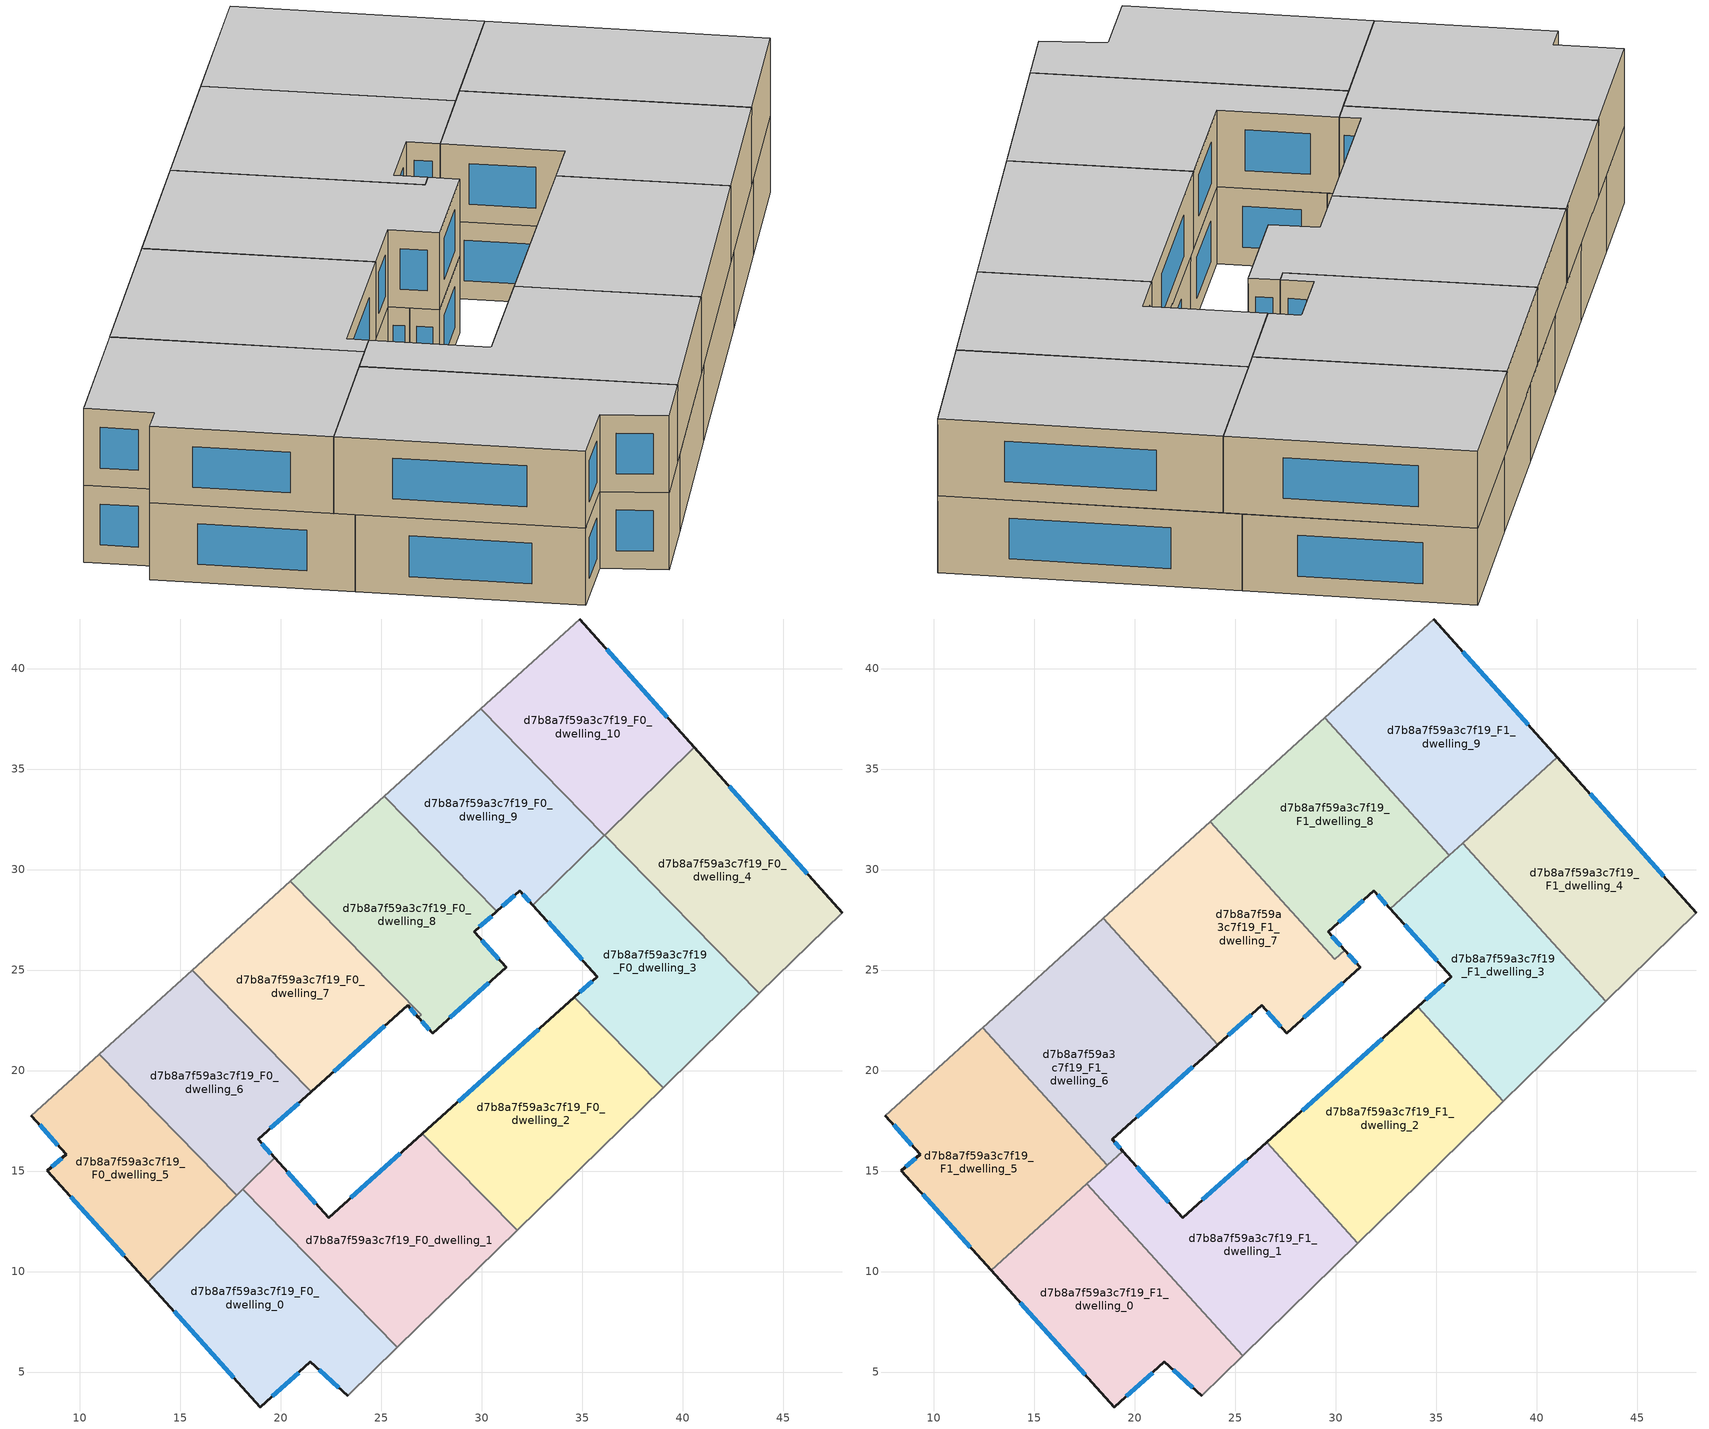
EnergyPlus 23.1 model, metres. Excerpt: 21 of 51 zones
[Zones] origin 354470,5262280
d7b8a7f59a3c7f19_F0_dwelling_0
 floor ground (EU_floor_Construction): 18.1,14.09 25.8,6.23 23.33,3.82 21.48,5.5 18.98,3.26 13.38,9.48 z0
 wall outside (EU_wall_Construction): 13.38,9.48 18.98,3.26 21.48,5.5 23.33,3.82 z0:3
 wall to d7b8a7f59a3c7f19_F0_dwelling_1 (EU_wall_Construction): 25.8,6.23 18.1,14.09 z0:3
 wall adiabatic (EU_wall_Construction): 23.33,3.82 25.8,6.23 z0:3
 wall to d7b8a7f59a3c7f19_F0_dwelling_5 (EU_wall_Construction): 17.81,13.81 13.38,9.48 z0:3
 wall to d7b8a7f59a3c7f19_F0_dwelling_6 (EU_wall_Construction): 18.1,14.09 17.81,13.81 z0:3
 window (EU_Window_Construction): 21.92,5.11 22.9,4.22 / 19.57,3.79 20.9,4.98 / 14.7,8.02 17.67,4.72 z0.7:2.3
d7b8a7f59a3c7f19_F0_dwelling_1
 floor ground (EU_floor_Construction): 27.05,16.87 31.76,12.05 25.8,6.23 18.1,14.09 19.7,15.66 22.38,12.69 z0
 wall outside (EU_wall_Construction): 27.05,16.87 22.38,12.69 19.7,15.66 z0:3
 wall to d7b8a7f59a3c7f19_F0_dwelling_2 (EU_wall_Construction): 31.76,12.05 27.05,16.87 z0:3
 wall adiabatic (EU_wall_Construction): 25.8,6.23 31.76,12.05 z0:3
 wall to d7b8a7f59a3c7f19_F0_dwelling_6 (EU_wall_Construction): 19.7,15.66 18.1,14.09 z0:3
 window (EU_Window_Construction): 21.75,13.38 20.33,14.96 / 25.95,15.89 23.48,13.67 z0.7:2.3
 ceiling adiabatic (EU_roof_Construction): 31.1,11.41 26.56,16.43 22.38,12.69 19.7,15.66 18.1,14.09 25.8,6.23 z3
d7b8a7f59a3c7f19_F0_dwelling_10
 floor ground (EU_floor_Construction): 34.88,42.47 40.58,36.09 36.1,31.7 29.94,37.99 z0
 wall outside (EU_wall_Construction): 40.58,36.09 34.88,42.47 z0:3
 wall to d7b8a7f59a3c7f19_F0_dwelling_9 (EU_wall_Construction): 29.94,37.99 36.1,31.7 z0:3
 wall adiabatic (EU_wall_Construction): 34.88,42.47 29.94,37.99 z0:3
 wall to d7b8a7f59a3c7f19_F0_dwelling_4 (EU_wall_Construction): 36.11,31.71 40.58,36.09 z0:3
 wall to d7b8a7f59a3c7f19_F0_dwelling_3 (EU_wall_Construction): 36.1,31.7 36.11,31.71 z0:3
 window (EU_Window_Construction): 39.24,37.58 36.22,40.97 z0.7:2.3
 ceiling adiabatic (EU_roof_Construction): 40.58,36.09 34.88,42.47 29.94,37.99 36.1,31.7 z3
d7b8a7f59a3c7f19_F0_dwelling_2
 floor ground (EU_floor_Construction): 34.62,23.65 39.02,19.15 31.76,12.05 27.05,16.87 z0
 wall outside (EU_wall_Construction): 34.62,23.65 27.05,16.87 z0:3
 wall to d7b8a7f59a3c7f19_F0_dwelling_3 (EU_wall_Construction): 39.02,19.15 34.62,23.65 z0:3
 wall adiabatic (EU_wall_Construction): 31.76,12.05 39.02,19.15 z0:3
 window (EU_Window_Construction): 32.84,22.06 28.83,18.46 z0.7:2.3
d7b8a7f59a3c7f19_F0_dwelling_3
 floor ground (EU_floor_Construction): 36.11,31.71 43.82,23.83 39.02,19.15 34.62,23.65 35.76,24.67 32.55,28.23 z0
 wall outside (EU_wall_Construction): 32.55,28.23 35.76,24.67 34.62,23.65 z0:3
 wall to d7b8a7f59a3c7f19_F0_dwelling_4 (EU_wall_Construction): 43.82,23.83 36.11,31.71 z0:3
 wall adiabatic (EU_wall_Construction): 39.02,19.15 43.82,23.83 z0:3
 wall to d7b8a7f59a3c7f19_F0_dwelling_9 (EU_wall_Construction): 36.1,31.7 32.55,28.23 z0:3
 window (EU_Window_Construction): 35.49,24.43 34.88,23.89 / 33.3,27.39 35,25.51 z0.7:2.3
 ceiling adiabatic (EU_roof_Construction): 36.42,31.4 36.11,31.71 32.55,28.23 32.72,28.04 z3
d7b8a7f59a3c7f19_F0_dwelling_4
 floor ground (EU_floor_Construction): 40.58,36.09 47.93,27.85 43.82,23.83 36.11,31.71 z0
 wall outside (EU_wall_Construction): 47.93,27.85 40.58,36.09 z0:3
 wall adiabatic (EU_wall_Construction): 43.82,23.83 47.93,27.85 z0:3
 window (EU_Window_Construction): 46.2,29.79 42.3,34.15 z0.7:2.3
 ceiling adiabatic (EU_roof_Construction): 47.93,27.85 41.03,35.58 36.42,31.4 43.82,23.83 z3; 41.03,35.58 40.58,36.09 36.11,31.71 36.42,31.4 z3
d7b8a7f59a3c7f19_F0_dwelling_5
 floor ground (EU_floor_Construction): 10.97,20.8 17.81,13.81 13.38,9.48 8.4,15.01 9.32,15.83 7.6,17.75 z0
 wall outside (EU_wall_Construction): 7.6,17.75 9.32,15.83 8.4,15.01 13.38,9.48 z0:3
 wall to d7b8a7f59a3c7f19_F0_dwelling_6 (EU_wall_Construction): 17.81,13.81 10.97,20.8 z0:3
 wall adiabatic (EU_wall_Construction): 10.97,20.8 7.6,17.75 z0:3
 window (EU_Window_Construction): 9.57,13.71 12.21,10.78 / 9.1,15.64 8.61,15.21 / 8,17.3 8.92,16.28 z0.7:2.3
d7b8a7f59a3c7f19_F0_dwelling_6
 floor ground (EU_floor_Construction): 15.59,24.99 21.51,18.94 18.87,16.58 19.7,15.66 17.81,13.81 10.97,20.8 z0
 wall outside (EU_wall_Construction): 19.7,15.66 18.87,16.58 21.51,18.94 z0:3
 wall adiabatic (EU_wall_Construction): 15.59,24.99 10.97,20.8 z0:3
 wall to d7b8a7f59a3c7f19_F0_dwelling_7 (EU_wall_Construction): 21.51,18.94 15.59,24.99 z0:3
 window (EU_Window_Construction): 19.51,15.87 19.07,16.36 / 19.49,17.13 20.89,18.38 z0.7:2.3
d7b8a7f59a3c7f19_F0_dwelling_7
 floor ground (EU_floor_Construction): 26.31,23.24 21.51,18.94 15.59,24.99 20.48,29.42 26.98,22.78 26.84,22.65 z0
 wall outside (EU_wall_Construction): 21.51,18.94 26.31,23.24 26.84,22.65 z0:3
 wall adiabatic (EU_wall_Construction): 20.48,29.42 15.59,24.99 z0:3
 wall to d7b8a7f59a3c7f19_F0_dwelling_8 (EU_wall_Construction): 26.84,22.65 26.98,22.78 20.48,29.42 z0:3
 window (EU_Window_Construction): 26.43,23.1 26.72,22.79 / 22.64,19.95 25.18,22.23 z0.7:2.3
d7b8a7f59a3c7f19_F0_dwelling_8
 floor ground (EU_floor_Construction): 30.76,27.93 29.62,26.91 31.22,25.13 27.56,21.85 26.84,22.65 26.98,22.78 20.48,29.42 25.16,33.65 z0
 wall outside (EU_wall_Construction): 26.84,22.65 27.56,21.85 31.22,25.13 29.62,26.91 30.76,27.93 z0:3
 wall adiabatic (EU_wall_Construction): 25.16,33.65 20.48,29.42 z0:3
 wall to d7b8a7f59a3c7f19_F0_dwelling_9 (EU_wall_Construction): 30.76,27.93 25.16,33.65 z0:3
 window (EU_Window_Construction): 29.89,27.15 30.49,27.69 / 30.84,25.55 29.99,26.49 / 28.42,22.62 30.36,24.36 / 27.01,22.46 27.39,22.04 z0.7:2.3
d7b8a7f59a3c7f19_F0_dwelling_9
 floor ground (EU_floor_Construction): 29.94,37.99 36.1,31.7 32.55,28.23 31.9,28.95 30.76,27.93 25.16,33.65 z0
 wall outside (EU_wall_Construction): 30.76,27.93 31.9,28.95 32.55,28.23 z0:3
 wall adiabatic (EU_wall_Construction): 29.94,37.99 25.16,33.65 z0:3
 window (EU_Window_Construction): 32.05,28.78 32.4,28.4 / 31.03,28.17 31.63,28.71 z0.7:2.3
d7b8a7f59a3c7f19_F1_dwelling_0
 floor to d7b8a7f59a3c7f19_F0_dwelling_0 (EU_floor_Construction): 17.98,13.98 25.37,5.82 23.33,3.82 21.48,5.5 18.98,3.26 13.38,9.48 z3
 floor to d7b8a7f59a3c7f19_F0_dwelling_5 (EU_floor_Construction): 17.43,14.2 17.81,13.81 13.38,9.48 12.86,10.06 z3
 floor to d7b8a7f59a3c7f19_F0_dwelling_6 (EU_floor_Construction): 17.62,14.37 17.98,13.98 17.81,13.81 17.43,14.2 z3
 wall outside (EU_wall_Construction): 12.86,10.06 18.98,3.26 21.48,5.5 23.33,3.82 z3:6
 wall to d7b8a7f59a3c7f19_F1_dwelling_1 (EU_wall_Construction): 25.37,5.82 17.62,14.37 z3:6
 wall adiabatic (EU_wall_Construction): 23.33,3.82 25.37,5.82 z3:6
 wall to d7b8a7f59a3c7f19_F1_dwelling_5 (EU_wall_Construction): 17.62,14.37 12.86,10.06 z3:6
 window (EU_Window_Construction): 21.92,5.11 22.9,4.22 / 19.57,3.79 20.9,4.98 / 14.3,8.46 17.55,4.86 z3.7:5.3
 ceiling to d7b8a7f59a3c7f19_F2_dwelling_0 (EU_floor_Construction): 23.33,3.82 25.37,5.82 17.62,14.37 12.86,10.06 18.98,3.26 21.48,5.5 z6
d7b8a7f59a3c7f19_F1_dwelling_1
 floor to d7b8a7f59a3c7f19_F0_dwelling_0 (EU_floor_Construction): 18.1,14.09 25.8,6.23 25.37,5.82 17.98,13.98 z3
 floor to d7b8a7f59a3c7f19_F0_dwelling_6 (EU_floor_Construction): 19.4,15.98 19.7,15.66 17.98,13.98 17.62,14.37 18.53,15.19 18.64,15.29 z3
 floor adiabatic (EU_floor_Construction): 26.56,16.43 31.1,11.41 25.8,6.23 18.1,14.09 19.7,15.66 19.4,15.98 18.64,15.29 18.53,15.19 17.62,14.37 19.41,15.99 22.38,12.69 z3
 wall outside (EU_wall_Construction): 26.56,16.43 22.38,12.69 19.41,15.99 z3:6
 wall to d7b8a7f59a3c7f19_F1_dwelling_2 (EU_wall_Construction): 31.1,11.41 26.56,16.43 z3:6
 wall adiabatic (EU_wall_Construction): 25.37,5.82 31.1,11.41 z3:6
 wall to d7b8a7f59a3c7f19_F1_dwelling_6 (EU_wall_Construction): 19.41,15.99 18.64,15.29 z3:6
 wall to d7b8a7f59a3c7f19_F1_dwelling_5 (EU_wall_Construction): 18.64,15.29 18.53,15.19 17.62,14.37 z3:6
 window (EU_Window_Construction): 21.68,13.46 20.1,15.21 / 25.58,15.55 23.36,13.56 z3.7:5.3
 ceiling to d7b8a7f59a3c7f19_F2_dwelling_1 (EU_floor_Construction): 31.1,11.41 26.56,16.43 22.38,12.69 19.41,15.99 17.62,14.37 25.37,5.82 z6
d7b8a7f59a3c7f19_F1_dwelling_2
 floor to d7b8a7f59a3c7f19_F0_dwelling_2 (EU_floor_Construction): 34.08,23.17 38.34,18.48 31.76,12.05 27.05,16.87 z3
 floor to d7b8a7f59a3c7f19_F0_dwelling_1 (EU_floor_Construction): 27.05,16.87 31.76,12.05 31.1,11.41 26.56,16.43 z3
 wall outside (EU_wall_Construction): 34.08,23.17 26.56,16.43 z3:6
 wall to d7b8a7f59a3c7f19_F1_dwelling_3 (EU_wall_Construction): 38.34,18.48 34.08,23.17 z3:6
 wall adiabatic (EU_wall_Construction): 31.1,11.41 38.34,18.48 z3:6
 window (EU_Window_Construction): 32.32,21.59 28.33,18.01 z3.7:5.3
 ceiling to d7b8a7f59a3c7f19_F2_dwelling_2 (EU_floor_Construction): 38.34,18.48 34.08,23.17 26.56,16.43 31.1,11.41 z6
d7b8a7f59a3c7f19_F1_dwelling_3
 floor to d7b8a7f59a3c7f19_F0_dwelling_3 (EU_floor_Construction): 36.32,31.31 43.43,23.46 39.02,19.15 34.62,23.65 35.76,24.67 32.72,28.04 z3
 floor to d7b8a7f59a3c7f19_F0_dwelling_2 (EU_floor_Construction): 34.62,23.65 39.02,19.15 38.34,18.48 34.08,23.17 z3
 wall outside (EU_wall_Construction): 32.72,28.04 35.76,24.67 34.08,23.17 z3:6
 wall to d7b8a7f59a3c7f19_F1_dwelling_4 (EU_wall_Construction): 43.43,23.46 36.32,31.31 z3:6
 wall adiabatic (EU_wall_Construction): 38.34,18.48 43.43,23.46 z3:6
 wall to d7b8a7f59a3c7f19_F1_dwelling_8 (EU_wall_Construction): 35.65,30.71 32.72,28.04 z3:6
 wall to d7b8a7f59a3c7f19_F1_dwelling_9 (EU_wall_Construction): 36.32,31.31 35.65,30.71 z3:6
 window (EU_Window_Construction): 35.36,24.32 34.48,23.53 / 33.43,27.25 35.04,25.47 z3.7:5.3
 ceiling to d7b8a7f59a3c7f19_F2_dwelling_3 (EU_floor_Construction): 43.43,23.46 36.32,31.31 32.72,28.04 35.76,24.67 34.08,23.17 38.34,18.48 z6
d7b8a7f59a3c7f19_F1_dwelling_4
 floor to d7b8a7f59a3c7f19_F0_dwelling_3 (EU_floor_Construction): 36.42,31.4 43.82,23.83 43.43,23.46 36.32,31.31 z3
 floor adiabatic (EU_floor_Construction): 41.03,35.58 47.93,27.85 43.43,23.46 43.82,23.83 36.42,31.4 z3
 wall outside (EU_wall_Construction): 47.93,27.85 41.03,35.58 z3:6
 wall adiabatic (EU_wall_Construction): 43.43,23.46 47.93,27.85 z3:6
 wall to d7b8a7f59a3c7f19_F1_dwelling_9 (EU_wall_Construction): 41.03,35.58 36.32,31.31 z3:6
 window (EU_Window_Construction): 46.31,29.67 42.65,33.76 z3.7:5.3
 ceiling to d7b8a7f59a3c7f19_F2_dwelling_4 (EU_floor_Construction): 47.93,27.85 41.03,35.58 36.32,31.31 43.43,23.46 z6
d7b8a7f59a3c7f19_F1_dwelling_5
 floor to d7b8a7f59a3c7f19_F0_dwelling_5 (EU_floor_Construction): 10.97,20.8 17.43,14.2 12.86,10.06 8.4,15.01 9.32,15.83 7.6,17.75 z3
 floor to d7b8a7f59a3c7f19_F0_dwelling_6 (EU_floor_Construction): 12.44,22.13 18.64,15.29 18.53,15.19 17.43,14.2 10.97,20.8 z3
 wall outside (EU_wall_Construction): 7.6,17.75 9.32,15.83 8.4,15.01 12.86,10.06 z3:6
 wall to d7b8a7f59a3c7f19_F1_dwelling_6 (EU_wall_Construction): 18.64,15.29 12.44,22.13 z3:6
 wall adiabatic (EU_wall_Construction): 12.44,22.13 12.33,22.03 7.6,17.75 z3:6
 window (EU_Window_Construction): 9.44,13.85 11.81,11.22 / 9.1,15.64 8.61,15.21 / 8,17.3 8.92,16.28 z3.7:5.3
 ceiling to d7b8a7f59a3c7f19_F2_dwelling_5 (EU_floor_Construction): 18.53,15.19 18.64,15.29 12.44,22.13 12.33,22.03 7.6,17.75 9.32,15.83 8.4,15.01 12.86,10.06 z6
d7b8a7f59a3c7f19_F1_dwelling_6
 floor to d7b8a7f59a3c7f19_F0_dwelling_6 (EU_floor_Construction): 15.59,24.99 21.51,18.94 18.87,16.58 19.4,15.98 18.64,15.29 12.44,22.13 z3
 floor to d7b8a7f59a3c7f19_F0_dwelling_7 (EU_floor_Construction): 18.44,27.57 24.13,21.29 21.51,18.94 15.59,24.99 18.18,27.33 z3
 wall outside (EU_wall_Construction): 19.41,15.99 18.87,16.58 24.14,21.29 z3:6
 wall adiabatic (EU_wall_Construction): 18.44,27.57 18.15,27.3 12.44,22.13 z3:6
 wall to d7b8a7f59a3c7f19_F1_dwelling_7 (EU_wall_Construction): 24.14,21.29 18.44,27.57 z3:6
 window (EU_Window_Construction): 20.11,17.68 22.9,20.19 / 19.28,16.12 19,16.44 z3.7:5.3
 ceiling to d7b8a7f59a3c7f19_F2_dwelling_6 (EU_floor_Construction): 19.41,15.99 18.87,16.58 24.14,21.29 18.44,27.57 18.15,27.3 12.44,22.13 18.64,15.29 z6
d7b8a7f59a3c7f19_F1_dwelling_7
 floor to d7b8a7f59a3c7f19_F0_dwelling_7 (EU_floor_Construction): 26.31,23.24 24.13,21.29 18.44,27.57 20.48,29.42 26.98,22.78 26.84,22.65 z3
 floor to d7b8a7f59a3c7f19_F0_dwelling_8 (EU_floor_Construction): 30.45,25.99 31.22,25.13 27.56,21.85 26.84,22.65 26.98,22.78 20.48,29.42 23.75,32.38 29.95,25.54 z3
 wall outside (EU_wall_Construction): 24.14,21.29 26.31,23.24 27.56,21.85 31.22,25.13 30.45,25.99 z3:6
 wall to d7b8a7f59a3c7f19_F1_dwelling_8 (EU_wall_Construction): 30.45,25.99 29.95,25.54 23.75,32.38 z3:6
 wall adiabatic (EU_wall_Construction): 23.75,32.38 18.44,27.57 z3:6
 window (EU_Window_Construction): 31.04,25.33 30.63,25.79 / 28.42,22.62 30.36,24.36 / 26.6,22.92 27.27,22.18 / 24.65,21.75 25.8,22.78 z3.7:5.3
 ceiling to d7b8a7f59a3c7f19_F2_dwelling_7 (EU_floor_Construction): 27.56,21.85 31.22,25.13 30.45,25.99 29.95,25.54 23.75,32.38 18.44,27.57 24.14,21.29 26.31,23.24 z6
d7b8a7f59a3c7f19_F1_dwelling_8
 floor to d7b8a7f59a3c7f19_F0_dwelling_9 (EU_floor_Construction): 29.45,37.55 35.38,31 32.55,28.23 31.9,28.95 30.76,27.93 25.16,33.65 z3
 floor to d7b8a7f59a3c7f19_F0_dwelling_8 (EU_floor_Construction): 25.16,33.65 30.76,27.93 29.62,26.91 30.45,25.99 29.95,25.54 23.75,32.38 z3
 floor adiabatic (EU_floor_Construction): 35.38,31 35.65,30.71 32.72,28.04 32.55,28.23 z3
 wall outside (EU_wall_Construction): 30.45,25.99 29.62,26.91 31.9,28.95 32.72,28.04 z3:6
 wall adiabatic (EU_wall_Construction): 29.45,37.55 23.75,32.38 z3:6
 wall to d7b8a7f59a3c7f19_F1_dwelling_9 (EU_wall_Construction): 35.65,30.71 29.45,37.55 z3:6
 window (EU_Window_Construction): 32.09,28.74 32.53,28.26 / 30.15,27.39 31.36,28.47 / 30.25,26.2 29.81,26.69 z3.7:5.3
 ceiling to d7b8a7f59a3c7f19_F2_dwelling_8 (EU_floor_Construction): 32.72,28.04 35.65,30.71 29.45,37.55 23.75,32.38 29.95,25.54 30.45,25.99 29.62,26.91 31.9,28.95 z6
d7b8a7f59a3c7f19_F1_dwelling_9
 floor to d7b8a7f59a3c7f19_F0_dwelling_9 (EU_floor_Construction): 29.94,37.99 36.1,31.7 35.38,31 29.45,37.55 z3
 floor adiabatic (EU_floor_Construction): 34.88,42.47 41.03,35.58 35.65,30.71 35.38,31 36.1,31.7 29.94,37.99 29.45,37.55 z3
 wall outside (EU_wall_Construction): 41.03,35.58 34.88,42.47 z3:6
 wall adiabatic (EU_wall_Construction): 34.88,42.47 29.45,37.55 z3:6
 window (EU_Window_Construction): 39.59,37.2 36.33,40.85 z3.7:5.3
 ceiling to d7b8a7f59a3c7f19_F2_dwelling_9 (EU_floor_Construction): 41.03,35.58 34.88,42.47 29.45,37.55 35.65,30.71 z6
[Building]
EU S2 Campaign: North Axis=0; Terrain=City; Solar Distribution=FullExterior
[Site:Location]
Budapest.Ferenc.Liszt.Intl.AP: Latitude=47.437; Longitude=19.256; Time Zone=1; Elevation=185
[SizingPeriod:WeatherFileDays]
AnnualSizingPeriod: Begin Month=1; Begin Day of Month=1; End Month=12; End Day of Month=31; Day of Week for Start Day=Monday; Use Weather File Daylight Saving Period=No; Use Weather File Rain and Snow Indicators=No
[MATERIAL]
EU_InternalMass_Material: Roughness=MediumRough; Thickness=0.1; Conductivity=1; Density=1800; Specific Heat=900; Thermal Absorptance=0.9; Solar Absorptance=0.7; Visible Absorptance=0.7
[MATERIAL:NOMASS] Roughness=MediumRough; Thermal Absorptance=0.9; Solar Absorptance=0.7; Visible Absorptance=0.7
Name | Thermal Resistance
EU_wall_NoMass | 0.832559
EU_roof_NoMass | 1.39638
EU_floor_NoMass | 0.872794
[WINDOWMATERIAL:SIMPLEGLAZINGSYSTEM]
EU_Window_SimpleGlazing: UFactor=2.79869; Solar Heat Gain Coefficient=0.75; Visible Transmittance=0.75
[CONSTRUCTION]
EU_wall_Construction: EU_wall_NoMass
EU_roof_Construction: EU_roof_NoMass
EU_floor_Construction: EU_floor_NoMass
EU_Window_Construction: EU_Window_SimpleGlazing
EU_InternalMass_Construction: EU_InternalMass_Material
[ZONE] Type=1; Multiplier=1; Ceiling Height=autocalculate; Floor Area=autocalculate; Part of Total Floor Area=Yes
Name | Volume
d7b8a7f59a3c7f19_F0_dwelling_0 | 198.471
d7b8a7f59a3c7f19_F1_dwelling_0 | 198.589
d7b8a7f59a3c7f19_F0_dwelling_1 | 198.469
d7b8a7f59a3c7f19_F1_dwelling_1 | 198.599
d7b8a7f59a3c7f19_F0_dwelling_10 | 168.271
d7b8a7f59a3c7f19_F0_dwelling_2 | 198.484
d7b8a7f59a3c7f19_F1_dwelling_2 | 198.583
d7b8a7f59a3c7f19_F0_dwelling_3 | 198.463
d7b8a7f59a3c7f19_F1_dwelling_3 | 198.595
d7b8a7f59a3c7f19_F0_dwelling_4 | 198.465
d7b8a7f59a3c7f19_F1_dwelling_4 | 198.567
d7b8a7f59a3c7f19_F0_dwelling_5 | 168.282
d7b8a7f59a3c7f19_F1_dwelling_5 | 206.115
d7b8a7f59a3c7f19_F0_dwelling_6 | 168.302
d7b8a7f59a3c7f19_F1_dwelling_6 | 207.95
d7b8a7f59a3c7f19_F0_dwelling_7 | 168.283
d7b8a7f59a3c7f19_F1_dwelling_7 | 208.559
d7b8a7f59a3c7f19_F0_dwelling_8 | 185.635
d7b8a7f59a3c7f19_F1_dwelling_8 | 201.931
d7b8a7f59a3c7f19_F0_dwelling_9 | 168.274
d7b8a7f59a3c7f19_F1_dwelling_9 | 201.951
[INTERNALMASS] Construction=EU_InternalMass_Construction
Name | Zone or ZoneList | Surface Area
d7b8a7f59a3c7f19_F0_dwelling_0_EU_InternalMass | d7b8a7f59a3c7f19_F0_dwelling_0 | 66.1569
d7b8a7f59a3c7f19_F0_dwelling_1_EU_InternalMass | d7b8a7f59a3c7f19_F0_dwelling_1 | 66.1559
d7b8a7f59a3c7f19_F0_dwelling_2_EU_InternalMass | d7b8a7f59a3c7f19_F0_dwelling_2 | 66.1612
d7b8a7f59a3c7f19_F0_dwelling_3_EU_InternalMass | d7b8a7f59a3c7f19_F0_dwelling_3 | 66.1543
d7b8a7f59a3c7f19_F0_dwelling_4_EU_InternalMass | d7b8a7f59a3c7f19_F0_dwelling_4 | 66.1547
d7b8a7f59a3c7f19_F0_dwelling_5_EU_InternalMass | d7b8a7f59a3c7f19_F0_dwelling_5 | 56.0937
d7b8a7f59a3c7f19_F0_dwelling_6_EU_InternalMass | d7b8a7f59a3c7f19_F0_dwelling_6 | 56.1005
d7b8a7f59a3c7f19_F0_dwelling_7_EU_InternalMass | d7b8a7f59a3c7f19_F0_dwelling_7 | 56.0944
d7b8a7f59a3c7f19_F0_dwelling_8_EU_InternalMass | d7b8a7f59a3c7f19_F0_dwelling_8 | 61.8784
d7b8a7f59a3c7f19_F0_dwelling_9_EU_InternalMass | d7b8a7f59a3c7f19_F0_dwelling_9 | 56.0915
d7b8a7f59a3c7f19_F0_dwelling_10_EU_InternalMass | d7b8a7f59a3c7f19_F0_dwelling_10 | 56.09
d7b8a7f59a3c7f19_F1_dwelling_0_EU_InternalMass | d7b8a7f59a3c7f19_F1_dwelling_0 | 66.196
d7b8a7f59a3c7f19_F1_dwelling_1_EU_InternalMass | d7b8a7f59a3c7f19_F1_dwelling_1 | 66.2
d7b8a7f59a3c7f19_F1_dwelling_2_EU_InternalMass | d7b8a7f59a3c7f19_F1_dwelling_2 | 66.1943
d7b8a7f59a3c7f19_F1_dwelling_3_EU_InternalMass | d7b8a7f59a3c7f19_F1_dwelling_3 | 66.1986
d7b8a7f59a3c7f19_F1_dwelling_4_EU_InternalMass | d7b8a7f59a3c7f19_F1_dwelling_4 | 66.189
d7b8a7f59a3c7f19_F1_dwelling_5_EU_InternalMass | d7b8a7f59a3c7f19_F1_dwelling_5 | 68.7009
d7b8a7f59a3c7f19_F1_dwelling_6_EU_InternalMass | d7b8a7f59a3c7f19_F1_dwelling_6 | 69.3216
d7b8a7f59a3c7f19_F1_dwelling_7_EU_InternalMass | d7b8a7f59a3c7f19_F1_dwelling_7 | 69.5239
d7b8a7f59a3c7f19_F1_dwelling_8_EU_InternalMass | d7b8a7f59a3c7f19_F1_dwelling_8 | 67.3101
d7b8a7f59a3c7f19_F1_dwelling_9_EU_InternalMass | d7b8a7f59a3c7f19_F1_dwelling_9 | 67.3168
[OTHEREQUIPMENT] Fuel Type=Electricity; Design Level Calculation Method=Watts/Area; Power per Zone Floor Area=1; Fraction Latent=0; Fraction Radiant=0; Fraction Lost=0; Carbon Dioxide Generation Rate=0; EndUse Subcategory=EU_Step8_InternalGains
Name | Zone or ZoneList or Space or SpaceList | Schedule
EU_Step8_InternalGain_d7b8a7f59a3c7f19_F0_dwelling_0_f000 | d7b8a7f59a3c7f19_F0_dwelling_0 | EU_Step8_GainSchedule_d7b8a7f59a3c7f19_F0_dwelling_0_f000
EU_Step8_InternalGain_d7b8a7f59a3c7f19_F0_dwelling_1_f000 | d7b8a7f59a3c7f19_F0_dwelling_1 | EU_Step8_GainSchedule_d7b8a7f59a3c7f19_F0_dwelling_1_f000
EU_Step8_InternalGain_d7b8a7f59a3c7f19_F0_dwelling_2_f000 | d7b8a7f59a3c7f19_F0_dwelling_2 | EU_Step8_GainSchedule_d7b8a7f59a3c7f19_F0_dwelling_2_f000
EU_Step8_InternalGain_d7b8a7f59a3c7f19_F0_dwelling_3_f000 | d7b8a7f59a3c7f19_F0_dwelling_3 | EU_Step8_GainSchedule_d7b8a7f59a3c7f19_F0_dwelling_3_f000
EU_Step8_InternalGain_d7b8a7f59a3c7f19_F0_dwelling_4_f000 | d7b8a7f59a3c7f19_F0_dwelling_4 | EU_Step8_GainSchedule_d7b8a7f59a3c7f19_F0_dwelling_4_f000
EU_Step8_InternalGain_d7b8a7f59a3c7f19_F0_dwelling_5_f000 | d7b8a7f59a3c7f19_F0_dwelling_5 | EU_Step8_GainSchedule_d7b8a7f59a3c7f19_F0_dwelling_5_f000
EU_Step8_InternalGain_d7b8a7f59a3c7f19_F0_dwelling_6_f000 | d7b8a7f59a3c7f19_F0_dwelling_6 | EU_Step8_GainSchedule_d7b8a7f59a3c7f19_F0_dwelling_6_f000
EU_Step8_InternalGain_d7b8a7f59a3c7f19_F0_dwelling_7_f000 | d7b8a7f59a3c7f19_F0_dwelling_7 | EU_Step8_GainSchedule_d7b8a7f59a3c7f19_F0_dwelling_7_f000
EU_Step8_InternalGain_d7b8a7f59a3c7f19_F0_dwelling_8_f000 | d7b8a7f59a3c7f19_F0_dwelling_8 | EU_Step8_GainSchedule_d7b8a7f59a3c7f19_F0_dwelling_8_f000
EU_Step8_InternalGain_d7b8a7f59a3c7f19_F0_dwelling_9_f000 | d7b8a7f59a3c7f19_F0_dwelling_9 | EU_Step8_GainSchedule_d7b8a7f59a3c7f19_F0_dwelling_9_f000
EU_Step8_InternalGain_d7b8a7f59a3c7f19_F0_dwelling_10_f000 | d7b8a7f59a3c7f19_F0_dwelling_10 | EU_Step8_GainSchedule_d7b8a7f59a3c7f19_F0_dwelling_10_f000
EU_Step8_InternalGain_d7b8a7f59a3c7f19_F1_dwelling_0_f000 | d7b8a7f59a3c7f19_F1_dwelling_0 | EU_Step8_GainSchedule_d7b8a7f59a3c7f19_F1_dwelling_0_f000
EU_Step8_InternalGain_d7b8a7f59a3c7f19_F1_dwelling_1_f000 | d7b8a7f59a3c7f19_F1_dwelling_1 | EU_Step8_GainSchedule_d7b8a7f59a3c7f19_F1_dwelling_1_f000
EU_Step8_InternalGain_d7b8a7f59a3c7f19_F1_dwelling_2_f000 | d7b8a7f59a3c7f19_F1_dwelling_2 | EU_Step8_GainSchedule_d7b8a7f59a3c7f19_F1_dwelling_2_f000
EU_Step8_InternalGain_d7b8a7f59a3c7f19_F1_dwelling_3_f000 | d7b8a7f59a3c7f19_F1_dwelling_3 | EU_Step8_GainSchedule_d7b8a7f59a3c7f19_F1_dwelling_3_f000
EU_Step8_InternalGain_d7b8a7f59a3c7f19_F1_dwelling_4_f000 | d7b8a7f59a3c7f19_F1_dwelling_4 | EU_Step8_GainSchedule_d7b8a7f59a3c7f19_F1_dwelling_4_f000
EU_Step8_InternalGain_d7b8a7f59a3c7f19_F1_dwelling_5_f000 | d7b8a7f59a3c7f19_F1_dwelling_5 | EU_Step8_GainSchedule_d7b8a7f59a3c7f19_F1_dwelling_5_f000
EU_Step8_InternalGain_d7b8a7f59a3c7f19_F1_dwelling_6_f000 | d7b8a7f59a3c7f19_F1_dwelling_6 | EU_Step8_GainSchedule_d7b8a7f59a3c7f19_F1_dwelling_6_f000
EU_Step8_InternalGain_d7b8a7f59a3c7f19_F1_dwelling_7_f000 | d7b8a7f59a3c7f19_F1_dwelling_7 | EU_Step8_GainSchedule_d7b8a7f59a3c7f19_F1_dwelling_7_f000
EU_Step8_InternalGain_d7b8a7f59a3c7f19_F1_dwelling_8_f000 | d7b8a7f59a3c7f19_F1_dwelling_8 | EU_Step8_GainSchedule_d7b8a7f59a3c7f19_F1_dwelling_8_f000
EU_Step8_InternalGain_d7b8a7f59a3c7f19_F1_dwelling_9_f000 | d7b8a7f59a3c7f19_F1_dwelling_9 | EU_Step8_GainSchedule_d7b8a7f59a3c7f19_F1_dwelling_9_f000
[ZONEVENTILATION:DESIGNFLOWRATE] Schedule=EU_AlwaysOn; Design Flow Rate Calculation Method=AirChanges/Hour; Air Changes per Hour=0.475469; Ventilation Type=Natural; Fan Pressure Rise=0; Fan Total Efficiency=1; Constant Term Coefficient=1; Temperature Term Coefficient=0; Velocity Term Coefficient=0; Velocity Squared Term Coefficient=0; Minimum Indoor Temperature=-100; Maximum Indoor Temperature=100; Delta Temperature=-100; Minimum Outdoor Temperature=-100; Maximum Outdoor Temperature=100; Maximum Wind Speed=40
Name | Zone or ZoneList or Space or SpaceList
EU_ConstantAir_d7b8a7f59a3c7f19_F0_dwelling_0 | d7b8a7f59a3c7f19_F0_dwelling_0
EU_ConstantAir_d7b8a7f59a3c7f19_F0_dwelling_1 | d7b8a7f59a3c7f19_F0_dwelling_1
EU_ConstantAir_d7b8a7f59a3c7f19_F0_dwelling_2 | d7b8a7f59a3c7f19_F0_dwelling_2
EU_ConstantAir_d7b8a7f59a3c7f19_F0_dwelling_3 | d7b8a7f59a3c7f19_F0_dwelling_3
EU_ConstantAir_d7b8a7f59a3c7f19_F0_dwelling_4 | d7b8a7f59a3c7f19_F0_dwelling_4
EU_ConstantAir_d7b8a7f59a3c7f19_F0_dwelling_5 | d7b8a7f59a3c7f19_F0_dwelling_5
EU_ConstantAir_d7b8a7f59a3c7f19_F0_dwelling_6 | d7b8a7f59a3c7f19_F0_dwelling_6
EU_ConstantAir_d7b8a7f59a3c7f19_F0_dwelling_7 | d7b8a7f59a3c7f19_F0_dwelling_7
EU_ConstantAir_d7b8a7f59a3c7f19_F0_dwelling_8 | d7b8a7f59a3c7f19_F0_dwelling_8
EU_ConstantAir_d7b8a7f59a3c7f19_F0_dwelling_9 | d7b8a7f59a3c7f19_F0_dwelling_9
EU_ConstantAir_d7b8a7f59a3c7f19_F0_dwelling_10 | d7b8a7f59a3c7f19_F0_dwelling_10
EU_ConstantAir_d7b8a7f59a3c7f19_F1_dwelling_0 | d7b8a7f59a3c7f19_F1_dwelling_0
EU_ConstantAir_d7b8a7f59a3c7f19_F1_dwelling_1 | d7b8a7f59a3c7f19_F1_dwelling_1
EU_ConstantAir_d7b8a7f59a3c7f19_F1_dwelling_2 | d7b8a7f59a3c7f19_F1_dwelling_2
EU_ConstantAir_d7b8a7f59a3c7f19_F1_dwelling_3 | d7b8a7f59a3c7f19_F1_dwelling_3
EU_ConstantAir_d7b8a7f59a3c7f19_F1_dwelling_4 | d7b8a7f59a3c7f19_F1_dwelling_4
EU_ConstantAir_d7b8a7f59a3c7f19_F1_dwelling_5 | d7b8a7f59a3c7f19_F1_dwelling_5
EU_ConstantAir_d7b8a7f59a3c7f19_F1_dwelling_6 | d7b8a7f59a3c7f19_F1_dwelling_6
EU_ConstantAir_d7b8a7f59a3c7f19_F1_dwelling_7 | d7b8a7f59a3c7f19_F1_dwelling_7
EU_ConstantAir_d7b8a7f59a3c7f19_F1_dwelling_8 | d7b8a7f59a3c7f19_F1_dwelling_8
EU_ConstantAir_d7b8a7f59a3c7f19_F1_dwelling_9 | d7b8a7f59a3c7f19_F1_dwelling_9
[HVACTEMPLATE:THERMOSTAT] Constant Heating Setpoint=20; Constant Cooling Setpoint=50
EU_HeatOnly_d7b8a7f59a3c7f19_F0_dwelling_0; EU_HeatOnly_d7b8a7f59a3c7f19_F0_dwelling_1; EU_HeatOnly_d7b8a7f59a3c7f19_F0_dwelling_2; EU_HeatOnly_d7b8a7f59a3c7f19_F0_dwelling_3; EU_HeatOnly_d7b8a7f59a3c7f19_F0_dwelling_4; EU_HeatOnly_d7b8a7f59a3c7f19_F0_dwelling_5; EU_HeatOnly_d7b8a7f59a3c7f19_F0_dwelling_6; EU_HeatOnly_d7b8a7f59a3c7f19_F0_dwelling_7; EU_HeatOnly_d7b8a7f59a3c7f19_F0_dwelling_8; EU_HeatOnly_d7b8a7f59a3c7f19_F0_dwelling_9; EU_HeatOnly_d7b8a7f59a3c7f19_F0_dwelling_10; EU_HeatOnly_d7b8a7f59a3c7f19_F1_dwelling_0; EU_HeatOnly_d7b8a7f59a3c7f19_F1_dwelling_1; EU_HeatOnly_d7b8a7f59a3c7f19_F1_dwelling_2; EU_HeatOnly_d7b8a7f59a3c7f19_F1_dwelling_3; EU_HeatOnly_d7b8a7f59a3c7f19_F1_dwelling_4; EU_HeatOnly_d7b8a7f59a3c7f19_F1_dwelling_5; EU_HeatOnly_d7b8a7f59a3c7f19_F1_dwelling_6; EU_HeatOnly_d7b8a7f59a3c7f19_F1_dwelling_7; EU_HeatOnly_d7b8a7f59a3c7f19_F1_dwelling_8; EU_HeatOnly_d7b8a7f59a3c7f19_F1_dwelling_9; EU_HeatOnly_d7b8a7f59a3c7f19_F2_dwelling_0; EU_HeatOnly_d7b8a7f59a3c7f19_F2_dwelling_1; EU_HeatOnly_d7b8a7f59a3c7f19_F2_dwelling_2; EU_HeatOnly_d7b8a7f59a3c7f19_F2_dwelling_3; EU_HeatOnly_d7b8a7f59a3c7f19_F2_dwelling_4; EU_HeatOnly_d7b8a7f59a3c7f19_F2_dwelling_5; EU_HeatOnly_d7b8a7f59a3c7f19_F2_dwelling_6; EU_HeatOnly_d7b8a7f59a3c7f19_F2_dwelling_7; EU_HeatOnly_d7b8a7f59a3c7f19_F2_dwelling_8; EU_HeatOnly_d7b8a7f59a3c7f19_F2_dwelling_9; EU_HeatOnly_d7b8a7f59a3c7f19_F3_dwelling_0; EU_HeatOnly_d7b8a7f59a3c7f19_F3_dwelling_1; EU_HeatOnly_d7b8a7f59a3c7f19_F3_dwelling_2; EU_HeatOnly_d7b8a7f59a3c7f19_F3_dwelling_3; EU_HeatOnly_d7b8a7f59a3c7f19_F3_dwelling_4; EU_HeatOnly_d7b8a7f59a3c7f19_F3_dwelling_5; EU_HeatOnly_d7b8a7f59a3c7f19_F3_dwelling_6; EU_HeatOnly_d7b8a7f59a3c7f19_F3_dwelling_7; EU_HeatOnly_d7b8a7f59a3c7f19_F3_dwelling_8; EU_HeatOnly_d7b8a7f59a3c7f19_F3_dwelling_9; EU_HeatOnly_d7b8a7f59a3c7f19_F4_dwelling_0; EU_HeatOnly_d7b8a7f59a3c7f19_F4_dwelling_1; EU_HeatOnly_d7b8a7f59a3c7f19_F4_dwelling_2; EU_HeatOnly_d7b8a7f59a3c7f19_F4_dwelling_3; EU_HeatOnly_d7b8a7f59a3c7f19_F4_dwelling_4; EU_HeatOnly_d7b8a7f59a3c7f19_F4_dwelling_5; EU_HeatOnly_d7b8a7f59a3c7f19_F4_dwelling_6; EU_HeatOnly_d7b8a7f59a3c7f19_F4_dwelling_7; EU_HeatOnly_d7b8a7f59a3c7f19_F4_dwelling_8; EU_HeatOnly_d7b8a7f59a3c7f19_F4_dwelling_9
[HVACTEMPLATE:ZONE:IDEALLOADSAIRSYSTEM] System Availability Schedule=EU_AlwaysOn; Maximum Heating Supply Air Temperature=50; Minimum Cooling Supply Air Temperature=13; Maximum Heating Supply Air Humidity Ratio=0.0156; Minimum Cooling Supply Air Humidity Ratio=0.0077; Heating Limit=NoLimit; Cooling Limit=NoLimit; Heating Availability Schedule=EU_AlwaysOn; Cooling Availability Schedule=EU_CoolingOff; Dehumidification Control Type=ConstantSensibleHeatRatio; Cooling Sensible Heat Ratio=0.7; Dehumidification Setpoint=60; Humidification Control Type=None; Humidification Setpoint=30; Outdoor Air Method=None; Outdoor Air Flow Rate per Person=0.00944; Outdoor Air Flow Rate per Zone Floor Area=0; Outdoor Air Flow Rate per Zone=0; Demand Controlled Ventilation Type=None; Outdoor Air Economizer Type=NoEconomizer; Heat Recovery Type=None; Sensible Heat Recovery Effectiveness=0.7; Latent Heat Recovery Effectiveness=0.65
Name | Template Thermostat
d7b8a7f59a3c7f19_F0_dwelling_0 | EU_HeatOnly_d7b8a7f59a3c7f19_F0_dwelling_0
d7b8a7f59a3c7f19_F0_dwelling_1 | EU_HeatOnly_d7b8a7f59a3c7f19_F0_dwelling_1
d7b8a7f59a3c7f19_F0_dwelling_2 | EU_HeatOnly_d7b8a7f59a3c7f19_F0_dwelling_2
d7b8a7f59a3c7f19_F0_dwelling_3 | EU_HeatOnly_d7b8a7f59a3c7f19_F0_dwelling_3
d7b8a7f59a3c7f19_F0_dwelling_4 | EU_HeatOnly_d7b8a7f59a3c7f19_F0_dwelling_4
d7b8a7f59a3c7f19_F0_dwelling_5 | EU_HeatOnly_d7b8a7f59a3c7f19_F0_dwelling_5
d7b8a7f59a3c7f19_F0_dwelling_6 | EU_HeatOnly_d7b8a7f59a3c7f19_F0_dwelling_6
d7b8a7f59a3c7f19_F0_dwelling_7 | EU_HeatOnly_d7b8a7f59a3c7f19_F0_dwelling_7
d7b8a7f59a3c7f19_F0_dwelling_8 | EU_HeatOnly_d7b8a7f59a3c7f19_F0_dwelling_8
d7b8a7f59a3c7f19_F0_dwelling_9 | EU_HeatOnly_d7b8a7f59a3c7f19_F0_dwelling_9
d7b8a7f59a3c7f19_F0_dwelling_10 | EU_HeatOnly_d7b8a7f59a3c7f19_F0_dwelling_10
d7b8a7f59a3c7f19_F1_dwelling_0 | EU_HeatOnly_d7b8a7f59a3c7f19_F1_dwelling_0
d7b8a7f59a3c7f19_F1_dwelling_1 | EU_HeatOnly_d7b8a7f59a3c7f19_F1_dwelling_1
d7b8a7f59a3c7f19_F1_dwelling_2 | EU_HeatOnly_d7b8a7f59a3c7f19_F1_dwelling_2
d7b8a7f59a3c7f19_F1_dwelling_3 | EU_HeatOnly_d7b8a7f59a3c7f19_F1_dwelling_3
d7b8a7f59a3c7f19_F1_dwelling_4 | EU_HeatOnly_d7b8a7f59a3c7f19_F1_dwelling_4
d7b8a7f59a3c7f19_F1_dwelling_5 | EU_HeatOnly_d7b8a7f59a3c7f19_F1_dwelling_5
d7b8a7f59a3c7f19_F1_dwelling_6 | EU_HeatOnly_d7b8a7f59a3c7f19_F1_dwelling_6
d7b8a7f59a3c7f19_F1_dwelling_7 | EU_HeatOnly_d7b8a7f59a3c7f19_F1_dwelling_7
d7b8a7f59a3c7f19_F1_dwelling_8 | EU_HeatOnly_d7b8a7f59a3c7f19_F1_dwelling_8
d7b8a7f59a3c7f19_F1_dwelling_9 | EU_HeatOnly_d7b8a7f59a3c7f19_F1_dwelling_9
[SIZING:ZONE] Zone Cooling Design Supply Air Temperature Input Method=SupplyAirTemperature; Zone Cooling Design Supply Air Temperature=13; Zone Heating Design Supply Air Temperature Input Method=SupplyAirTemperature; Zone Heating Design Supply Air Temperature=50; Zone Cooling Design Supply Air Humidity Ratio=0.008; Zone Heating Design Supply Air Humidity Ratio=0.008; Cooling Design Air Flow Method=DesignDay; Cooling Design Air Flow Rate=0; Cooling Minimum Air Flow per Zone Floor Area=0.000762; Cooling Minimum Air Flow=0; Cooling Minimum Air Flow Fraction=0.2; Heating Design Air Flow Method=DesignDay; Heating Design Air Flow Rate=0; Heating Maximum Air Flow per Zone Floor Area=0.002032; Heating Maximum Air Flow=0.141576; Heating Maximum Air Flow Fraction=0.3; Account for Dedicated Outdoor Air System=No; Dedicated Outdoor Air System Control Strategy=NeutralSupplyAir; Dedicated Outdoor Air Low Setpoint Temperature for Design=autosize; Dedicated Outdoor Air High Setpoint Temperature for Design=autosize; Zone Load Sizing Method=Sensible Load Only No Latent Load; Zone Latent Cooling Design Supply Air Humidity Ratio Input Method=HumidityRatioDifference; Zone Cooling Design Supply Air Humidity Ratio Difference=0.005; Zone Latent Heating Design Supply Air Humidity Ratio Input Method=HumidityRatioDifference; Zone Humidification Design Supply Air Humidity Ratio Difference=0.005
d7b8a7f59a3c7f19_F0_dwelling_0; d7b8a7f59a3c7f19_F0_dwelling_1; d7b8a7f59a3c7f19_F0_dwelling_2; d7b8a7f59a3c7f19_F0_dwelling_3; d7b8a7f59a3c7f19_F0_dwelling_4; d7b8a7f59a3c7f19_F0_dwelling_5; d7b8a7f59a3c7f19_F0_dwelling_6; d7b8a7f59a3c7f19_F0_dwelling_7; d7b8a7f59a3c7f19_F0_dwelling_8; d7b8a7f59a3c7f19_F0_dwelling_9; d7b8a7f59a3c7f19_F0_dwelling_10; d7b8a7f59a3c7f19_F1_dwelling_0; d7b8a7f59a3c7f19_F1_dwelling_1; d7b8a7f59a3c7f19_F1_dwelling_2; d7b8a7f59a3c7f19_F1_dwelling_3; d7b8a7f59a3c7f19_F1_dwelling_4; d7b8a7f59a3c7f19_F1_dwelling_5; d7b8a7f59a3c7f19_F1_dwelling_6; d7b8a7f59a3c7f19_F1_dwelling_7; d7b8a7f59a3c7f19_F1_dwelling_8; d7b8a7f59a3c7f19_F1_dwelling_9
[SCHEDULE:CONSTANT]
Name | Hourly Value
EU_AlwaysOn | 1
EU_CoolingOff | 0
[SCHEDULE:FILE] Column Number=1; Rows to Skip at Top=0; Number of Hours of Data=8760; Column Separator=Comma; Interpolate to Timestep=No; Minutes per Item=60; Adjust Schedule for Daylight Savings=Yes
Name | File
EU_Step8_GainSchedule_d7b8a7f59a3c7f19_F0_dwelling_0_f000 | ../../schedules/d7b8a7f59a3c7f19/d7b8a7f59a3c7f19_F0_dwelling_0_f000_gain.csv
EU_Step8_GainSchedule_d7b8a7f59a3c7f19_F0_dwelling_1_f000 | ../../schedules/d7b8a7f59a3c7f19/d7b8a7f59a3c7f19_F0_dwelling_1_f000_gain.csv
EU_Step8_GainSchedule_d7b8a7f59a3c7f19_F0_dwelling_2_f000 | ../../schedules/d7b8a7f59a3c7f19/d7b8a7f59a3c7f19_F0_dwelling_2_f000_gain.csv
EU_Step8_GainSchedule_d7b8a7f59a3c7f19_F0_dwelling_3_f000 | ../../schedules/d7b8a7f59a3c7f19/d7b8a7f59a3c7f19_F0_dwelling_3_f000_gain.csv
EU_Step8_GainSchedule_d7b8a7f59a3c7f19_F0_dwelling_4_f000 | ../../schedules/d7b8a7f59a3c7f19/d7b8a7f59a3c7f19_F0_dwelling_4_f000_gain.csv
EU_Step8_GainSchedule_d7b8a7f59a3c7f19_F0_dwelling_5_f000 | ../../schedules/d7b8a7f59a3c7f19/d7b8a7f59a3c7f19_F0_dwelling_5_f000_gain.csv
EU_Step8_GainSchedule_d7b8a7f59a3c7f19_F0_dwelling_6_f000 | ../../schedules/d7b8a7f59a3c7f19/d7b8a7f59a3c7f19_F0_dwelling_6_f000_gain.csv
EU_Step8_GainSchedule_d7b8a7f59a3c7f19_F0_dwelling_7_f000 | ../../schedules/d7b8a7f59a3c7f19/d7b8a7f59a3c7f19_F0_dwelling_7_f000_gain.csv
EU_Step8_GainSchedule_d7b8a7f59a3c7f19_F0_dwelling_8_f000 | ../../schedules/d7b8a7f59a3c7f19/d7b8a7f59a3c7f19_F0_dwelling_8_f000_gain.csv
EU_Step8_GainSchedule_d7b8a7f59a3c7f19_F0_dwelling_9_f000 | ../../schedules/d7b8a7f59a3c7f19/d7b8a7f59a3c7f19_F0_dwelling_9_f000_gain.csv
EU_Step8_GainSchedule_d7b8a7f59a3c7f19_F0_dwelling_10_f000 | ../../schedules/d7b8a7f59a3c7f19/d7b8a7f59a3c7f19_F0_dwelling_10_f000_gain.csv
EU_Step8_GainSchedule_d7b8a7f59a3c7f19_F1_dwelling_0_f000 | ../../schedules/d7b8a7f59a3c7f19/d7b8a7f59a3c7f19_F1_dwelling_0_f000_gain.csv
EU_Step8_GainSchedule_d7b8a7f59a3c7f19_F1_dwelling_1_f000 | ../../schedules/d7b8a7f59a3c7f19/d7b8a7f59a3c7f19_F1_dwelling_1_f000_gain.csv
EU_Step8_GainSchedule_d7b8a7f59a3c7f19_F1_dwelling_2_f000 | ../../schedules/d7b8a7f59a3c7f19/d7b8a7f59a3c7f19_F1_dwelling_2_f000_gain.csv
EU_Step8_GainSchedule_d7b8a7f59a3c7f19_F1_dwelling_3_f000 | ../../schedules/d7b8a7f59a3c7f19/d7b8a7f59a3c7f19_F1_dwelling_3_f000_gain.csv
EU_Step8_GainSchedule_d7b8a7f59a3c7f19_F1_dwelling_4_f000 | ../../schedules/d7b8a7f59a3c7f19/d7b8a7f59a3c7f19_F1_dwelling_4_f000_gain.csv
EU_Step8_GainSchedule_d7b8a7f59a3c7f19_F1_dwelling_5_f000 | ../../schedules/d7b8a7f59a3c7f19/d7b8a7f59a3c7f19_F1_dwelling_5_f000_gain.csv
EU_Step8_GainSchedule_d7b8a7f59a3c7f19_F1_dwelling_6_f000 | ../../schedules/d7b8a7f59a3c7f19/d7b8a7f59a3c7f19_F1_dwelling_6_f000_gain.csv
EU_Step8_GainSchedule_d7b8a7f59a3c7f19_F1_dwelling_7_f000 | ../../schedules/d7b8a7f59a3c7f19/d7b8a7f59a3c7f19_F1_dwelling_7_f000_gain.csv
EU_Step8_GainSchedule_d7b8a7f59a3c7f19_F1_dwelling_8_f000 | ../../schedules/d7b8a7f59a3c7f19/d7b8a7f59a3c7f19_F1_dwelling_8_f000_gain.csv
EU_Step8_GainSchedule_d7b8a7f59a3c7f19_F1_dwelling_9_f000 | ../../schedules/d7b8a7f59a3c7f19/d7b8a7f59a3c7f19_F1_dwelling_9_f000_gain.csv
